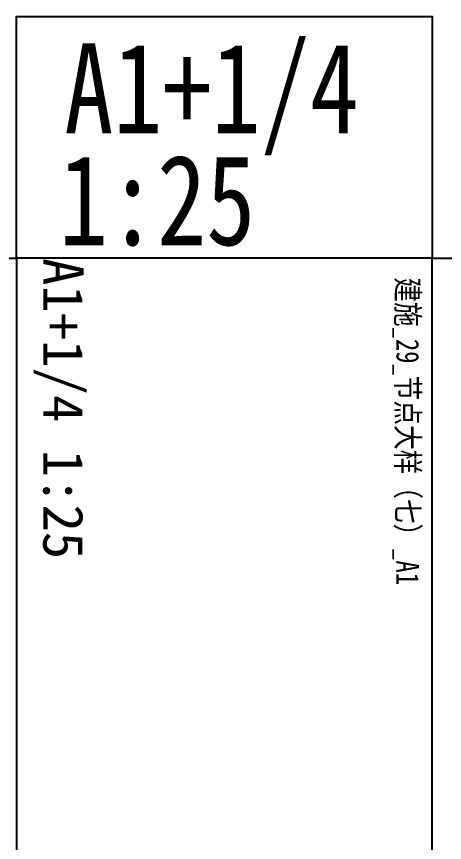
# Model space of a CAD drawing. Extents: x -518115 to 790560, y -210384 to 1628073.
# Drawn here: x 667980 to 675959, y -158326 to -142935 of the extents above; entities that cross this region are included whole.
import ezdxf

# ---------------------------------------------------------------- set-up
doc = ezdxf.new("R2010")
doc.units = 0
doc.header["$LTSCALE"] = 1000
doc.header["$MEASUREMENT"] = 0
doc.layers.add('yichutu', color=7, linetype='Continuous', true_color=0xffffff, plot=False)
doc.layers.add('图框', color=140, linetype='Continuous')
doc.layers.add('导图字', color=7, linetype='Continuous')
doc.styles.add('_TCH_LABEL', font='')
doc.styles.add('黑体', font='')
doc.styles.get('_TCH_LABEL').set_extended_font_data('SimHei')
doc.styles.get('黑体').set_extended_font_data('SimHei')

# ---------------------------------------------------------------- blocks, each defined once
blk = doc.blocks.new('yct-1051-594-26275-14850-25-1002.0')
at = {"layer": 'yichutu', "color": 7, "true_color": 0xffffff}
blk.add_lwpolyline([(0, 0), (0, 14850), (26275, 14850), (26275, 0)], close=True, dxfattribs=at)
at = {"layer": 'yichutu', "color": 7, "true_color": 0xffffff, "style": '_TCH_LABEL'}
blk.add_text('A1+1/4 1:25', height=750, dxfattribs=at).set_placement((0, 15350))
blk = doc.blocks.new('GFDDDDRG')
at = {"layer": '图框'}
blk.add_lwpolyline([(923310, -107437), (923310, -159999), (893610, -159999), (893610, -107437)], close=True, dxfattribs=at)
blk.add_lwpolyline([(923310, -107437), (923310, -159999), (893610, -159999), (893610, -107437)], close=True, dxfattribs=at)

msp = doc.modelspace()

# ---------------------------------------------------------------- linework, layer by layer
at = {"layer": '图框', "color": 2}
msp.add_lwpolyline([(675730.5, -147435), (667980.5, -147435), (667980.5, -142935), (675730.5, -142935)], close=True, dxfattribs=at)

# ---------------------------------------------------------------- block references
at = {"xscale": 0.5, "yscale": 0.5, "zscale": 0.5}
for p in [(206325.6, -93716.5), (228925.6, -93716.5)]:
    msp.add_blockref('GFDDDDRG', p, dxfattribs=at)
at = {"layer": 'yichutu', "rotation": 270}
for p in [(653130.5, -147435), (675730.5, -147435)]:
    msp.add_blockref('yct-1051-594-26275-14850-25-1002.0', p, dxfattribs=at)

# ---------------------------------------------------------------- texts
at = {"layer": '图框', "color": 2, "style": '黑体', "width": 0.8}
for s, p in [('A1+1/4', (668870.9, -145114.3)), ('1:25', (668771.3, -147195.8))]:
    msp.add_text(s, height=1682.36, dxfattribs=at).set_placement(p)
at = {"layer": '导图字', "color": 1, "style": '黑体', "width": 0.8}
msp.add_text('建施_29_节点大样（七）_A1', height=420.591, rotation=270, dxfattribs=at).set_placement((675064.6, -147795.8))

doc.saveas('drawing.dxf')
